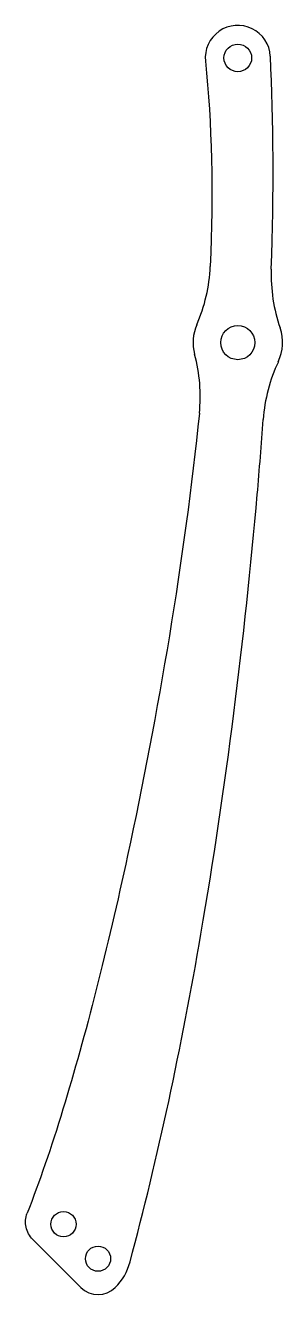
# Model space of a CAD drawing. Header units: millimetres. Extents: x -16 to 16, y -78 to 78.
import ezdxf

# ---------------------------------------------------------------- set-up
doc = ezdxf.new("R2010")
doc.units = ezdxf.units.MM
doc.layers.get('0').update_dxf_attribs({"linetype": 'CONTINUOUS'})

msp = doc.modelspace()

# ---------------------------------------------------------------- linework, layer by layer
msp.add_line((-15.12, -70.93), (-9.21, -76.84))
for centre, radius in [((10.08, 74.33), 1.7), ((10.08, 39.33), 2.1), ((-11.33, -69.06), 1.55), ((-7.09, -73.3), 1.55)]:
    msp.add_circle(centre, radius)
for centre, radius, start, end in [((10.08, 74.33), 4, 3, 186), ((10.08, 39.33), 5.5, 156.4333, 195.093), ((10.08, 39.33), 5.5, -25.2453, 19.0819), ((-9.92, -71.89), 7, 315, 345), ((-7.09, -74.71), 3, 225, 315)]:
    msp.add_arc(centre, radius, start, end)
for points in [[(6.1, 73.91), (6.91, 66.28), (7.07, 57.8), (6.69, 48.69)], [(14.19, 48.35), (14.52, 57.81), (14.49, 66.6), (14.08, 74.54)]]:
    msp.add_open_spline(points, degree=3)
for points, knots in [([(5.04, 41.53), (5.53, 42.66), (5.92, 43.83), (6.2, 45.03), (6.48, 46.23), (6.64, 47.46), (6.69, 48.69)], [0, 0, 0, 0, 0.3698662, 0.3698662, 0.3698662, 0.7397324, 0.7397324, 0.7397324, 0.7397324]), ([(14.19, 48.35), (14.15, 47.13), (14.22, 45.9), (14.4, 44.69), (14.59, 43.48), (14.88, 42.29), (15.28, 41.13)], [0, 0, 0, 0, 0.3674917, 0.3674917, 0.3674917, 0.7349833, 0.7349833, 0.7349833, 0.7349833]), ([(5.36, 30.66), (5.48, 31.87), (5.49, 33.09), (5.4, 34.3), (5.3, 35.52), (5.09, 36.72), (4.77, 37.9)], [0, 0, 0, 0, 0.3655127, 0.3655127, 0.3655127, 0.7310253, 0.7310253, 0.7310253, 0.7310253]), ([(15.06, 36.98), (14.53, 35.87), (14.11, 34.71), (13.8, 33.52), (13.49, 32.33), (13.29, 31.11), (13.2, 29.88)], [0, 0, 0, 0, 0.3694021, 0.3694021, 0.3694021, 0.7388043, 0.7388043, 0.7388043, 0.7388043]), ([(5.36, 30.66), (3.53, 12.8), (0.29, -6.35), (-3.46, -23.73), (-5.92, -35.18), (-8.62, -45.83), (-11.4, -54.92), (-12.84, -59.62), (-14.31, -63.9), (-15.79, -67.72)], [0.3037243, 0.3037243, 0.3037243, 0.3037243, 0.643911, 0.643911, 0.643911, 0.868207, 0.868207, 0.868207, 0.9840977, 0.9840977, 0.9840977, 0.9840977]), ([(-3.16, -73.7), (0.28, -60.88), (3.16, -47.32), (5.55, -33.38), (8.63, -15.45), (10.94, 3.09), (12.47, 20.65), (12.74, 23.76), (12.98, 26.84), (13.2, 29.88)], [-1, -1, -1, -1, -0.7335565, -0.7335565, -0.7335565, -0.3907093, -0.3907093, -0.3907093, -0.3299733, -0.3299733, -0.3299733, -0.3299733]), ([(-15.12, -70.93), (-15.32, -70.72), (-15.5, -70.49), (-15.64, -70.23), (-15.77, -69.98), (-15.88, -69.71), (-15.93, -69.42), (-15.99, -69.14), (-16.01, -68.85), (-15.99, -68.56), (-15.97, -68.27), (-15.9, -67.99), (-15.79, -67.72)], [0, 0, 0, 0, 0.25, 0.25, 0.25, 0.5, 0.5, 0.5, 0.75, 0.75, 0.75, 1, 1, 1, 1])]:
    msp.add_open_spline(points, degree=3, knots=knots)

doc.saveas('drawing.dxf')
